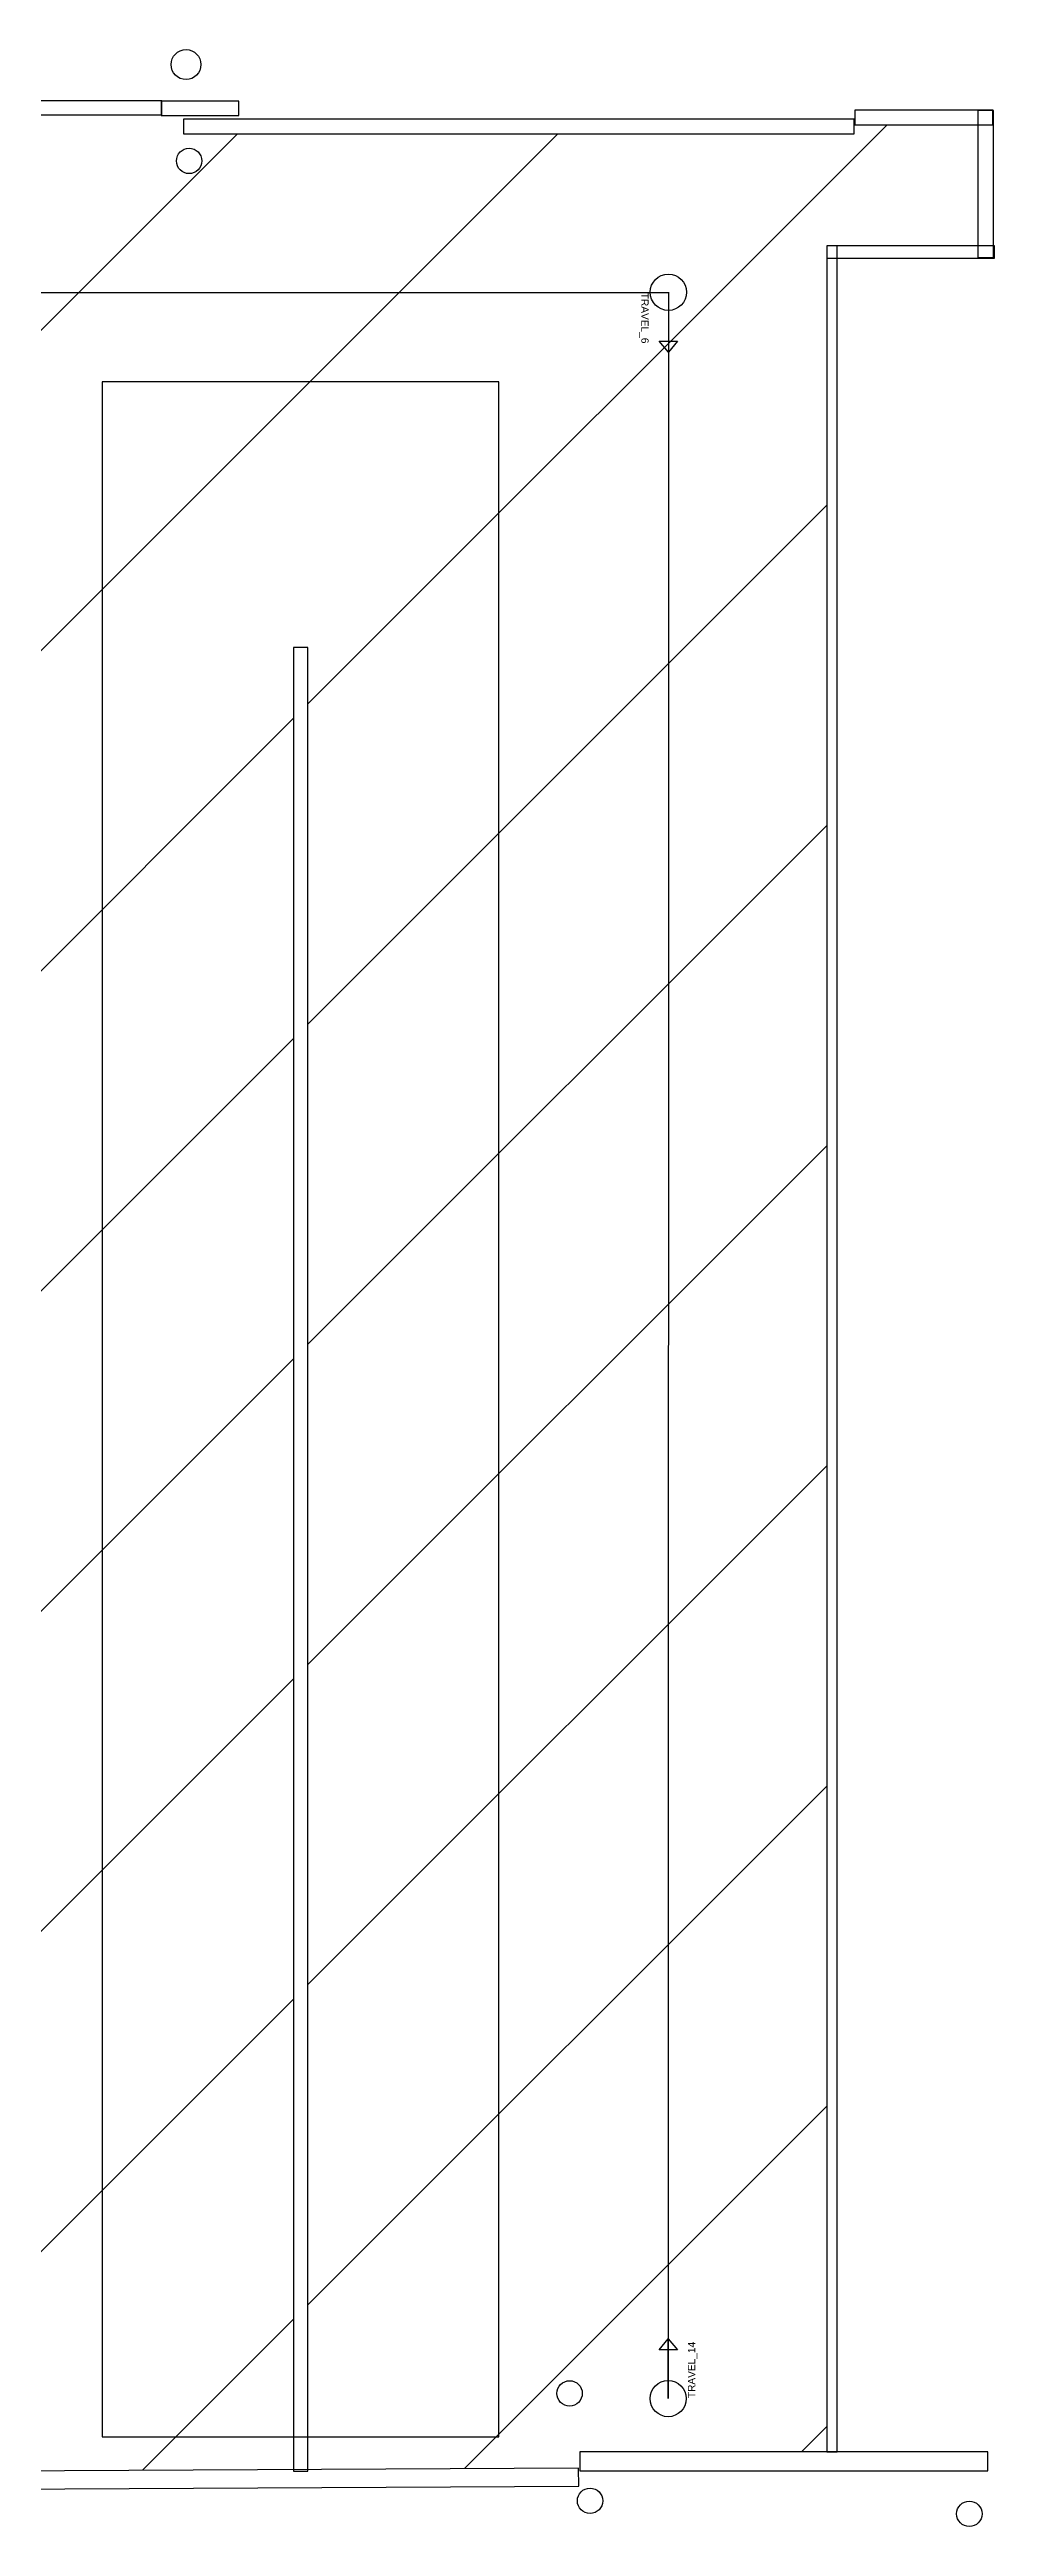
# Model space of a CAD drawing. Extents: x -32.5 to 51.3, y -31.4 to 49.5.
# Drawn here: x 18.93 to 24.14, y 4.99 to 18.66 of the extents above; entities that cross this region are included whole.
import ezdxf

# ---------------------------------------------------------------- set-up
doc = ezdxf.new("R2010")
doc.units = 0
doc.header["$MEASUREMENT"] = 0
doc.layers.get('0').update_dxf_attribs({"linetype": 'CONTINUOUS'})
doc.layers.add('[AREA]CLEANROOM', color=151, linetype='CONTINUOUS', true_color=0xacc1ff)
for name, color, linetype in [('[OBSTACLE]WALLS', 7, 'CONTINUOUS'), ('[ZONE]AVOID_ZONE', 2, 'CONTINUOUS'), ('[ZONE]EXCLUSION_ZONE', 1, 'CONTINUOUS'), ('BOLLARDS', 6, 'CONTINUOUS'), ('ROLLER_DOOR', 7, 'CONTINUOUS'), ('TRAVERSAL', 30, 'CONTINUOUS')]:
    doc.layers.add(name, color=color, linetype=linetype)
doc.layers.get('0').off()
doc.styles.get("Standard").update_dxf_attribs({"font": 'ARIAL.TTF'})

# ---------------------------------------------------------------- blocks, each defined once
blk = doc.blocks.new('Node')
blk.add_lwpolyline([(0, 0), (0.33, 0), (0.27, -0.051), (0.27, 0.05), (0.33, 0)])
blk.add_circle((0, 0), 0.1)
for tag, p in [('ID', (0.003, -0.149)), ('NAME', (0.003, -0.199))]:
    blk.add_attdef(tag, p, '', height=0.04)
blk = doc.blocks.new('Edge')
blk.add_lwpolyline([(0, 0), (1, 0)])
at = {"flags": 1}
blk.add_attdef('BEHAVIOR', (0.4769, 0), '', height=0.02, dxfattribs=at)

msp = doc.modelspace()

# ---------------------------------------------------------------- hatches: boundary and pattern name
at = {"layer": '[AREA]CLEANROOM', "linetype": 'ByBlock'}
h = msp.add_hatch(dxfattribs=at)
h.set_pattern_fill('ANSI31', color=256, scale=10, style=0)
h.paths.add_polyline_path([(7.251, 18.141), (7.251, 18.141), (4.175, 18.141), (4.175, 18.141), (4.175, 18.141), (4.175, 18.178), (4.175, 18.178), (4.175, 18.178), (1.816, 18.178), (1.816, 18.178), (1.816, 18.178), (1.8, 18.2), (1.8, 18.2), (1.8, 18.2), (-0.3, 18.2), (-0.3, 18.2), (-0.3, 18.2), (-0.3, 18.25), (-0.3, 18.25), (-0.3, 18.25), (-2.102, 18.25), (-2.102, 18.25), (-2.102, 18.25), (-2.102, 18.19), (-2.102, 18.19), (-2.102, 18.19), (-4.402, 18.19), (-4.402, 18.19), (-4.402, 18.19), (-4.402, 18.25), (-4.402, 18.25), (-4.402, 18.25), (-5.213, 18.25), (-5.213, 18.25), (-5.213, 18.25), (-5.213, 18.2), (-5.213, 18.2), (-5.213, 18.2), (-7.513, 18.2), (-7.513, 18.2), (-7.513, 18.2), (-7.515, 18.25), (-7.515, 18.25), (-7.515, 18.25), (-8.914, 18.25), (-8.914, 18.25), (-8.914, 18.25), (-8.914, 18.243), (-8.914, 18.243), (-8.914, 18.243), (-10.522, 18.243), (-10.522, 18.243), (-10.522, 18.243), (-10.522, 17.364), (-10.522, 17.364), (-10.522, 17.364), (-7.913, 17.364), (-7.913, 17.364), (-7.913, 17.364), (-7.913, 17.265), (-7.913, 17.265), (-7.913, 17.265), (-7.919, 17.265), (-7.919, 17.265), (-7.919, 17.265), (-7.919, 5.347), (-7.919, 5.347), (-7.919, 5.347), (-7.504, 5.346), (-6.703, 5.34), (-6.703, 15.323), (-6.623, 15.323), (-6.623, 5.339), (-2.793, 5.309), (-2.793, 15.28), (-2.713, 15.28), (-2.713, 5.308), (-1.509, 5.299), (-1.509, 5.299), (-1.509, 5.299), (-1.065, 5.299), (-1.065, 15.319), (-0.985, 15.319), (-0.985, 5.299), (0.435, 5.299), (0.435, 5.299), (0.435, 5.299), (0.435, 5.205), (0.435, 5.205), (0.435, 5.205), (6.872, 5.205), (6.872, 5.205), (6.872, 5.205), (6.888, 5.25), (6.888, 5.25), (6.888, 5.25), (8.011, 5.25), (8.011, 5.251), (8.011, 5.251), (8.011, 16.401), (8.011, 16.472), (8.011, 16.472), (8.062, 16.472), (8.062, 16.472), (9.2, 16.472), (9.2, 16.472), (9.2, 16.472), (9.2, 16.472), (9.2, 16.472), (9.2, 5.25), (10.149, 5.25), (10.149, 5.25), (10.149, 5.25), (10.149, 5.252), (10.149, 5.252), (10.149, 5.252), (20.276, 5.305), (20.276, 15.364), (20.356, 15.364), (20.356, 5.305), (21.849, 5.313), (21.849, 5.313), (21.849, 5.313), (21.857, 5.403), (21.857, 5.403), (21.857, 5.403), (23.22, 5.403), (23.22, 5.403), (23.22, 5.403), (23.22, 17.581), (23.22, 17.581), (23.22, 17.581), (23.276, 17.581), (23.276, 17.581), (24.053, 17.581), (24.053, 17.581), (24.053, 17.581), (24.053, 18.25), (24.053, 18.25), (24.053, 18.25), (23.374, 18.25), (23.374, 18.25), (23.374, 18.25), (23.371, 18.2), (23.371, 18.2), (23.371, 18.2), (19.67, 18.2), (19.67, 18.2), (19.67, 18.2), (19.67, 18.28), (19.67, 18.28), (19.67, 18.28), (19.545, 18.3), (19.545, 18.3), (19.545, 18.3), (17.3, 18.28), (17.3, 18.28), (17.3, 18.28), (17.3, 18.2), (17.3, 18.2), (17.3, 18.2), (14.05, 18.2), (14.05, 18.2), (14.05, 18.2), (14.05, 18.28), (14.05, 18.28), (14.05, 18.28), (13.3, 18.28), (13.3, 18.28), (13.3, 18.28), (13.3, 18.2), (13.3, 18.2), (13.3, 18.2), (10.05, 18.2), (10.05, 18.2), (7.251, 18.2), (7.251, 18.2), (7.251, 18.2)])
h.paths.add_polyline_path([(4.583, 5.212), (4.664, 5.212), (4.664, 15.28), (4.583, 15.28)], flags=16)
h.paths.add_polyline_path([(0.75, 5.212), (0.83, 5.212), (0.83, 15.28), (0.75, 15.28)], flags=16)
h.paths.add_polyline_path([(16.35, 5.294), (16.431, 5.294), (16.431, 15.362), (16.35, 15.362)], flags=16)
h.paths.add_polyline_path([(12.372, 5.267), (12.453, 5.267), (12.453, 15.334), (12.372, 15.334)], flags=16)
h.paths.add_polyline_path([(6.928, 12.907), (7.927, 12.907), (7.927, 13.994), (6.928, 13.994)], flags=16)
h.paths.add_polyline_path([(9.256, 12.877), (10.247, 12.877), (10.247, 13.949), (9.256, 13.949)], flags=16)

# ---------------------------------------------------------------- linework, layer by layer
at = {"layer": '[OBSTACLE]WALLS'}
for points in [[(18.546, 18.305), (19.55, 18.305), (19.55, 18.381), (18.546, 18.381)], [(19.545, 18.3), (19.974, 18.3), (19.974, 18.38), (19.545, 18.38)], [(23.374, 18.25), (24.135, 18.25), (24.135, 18.33), (23.374, 18.33)], [(24.053, 17.517), (24.14, 17.517), (24.14, 18.328), (24.053, 18.328)], [(23.22, 5.403), (23.276, 5.403), (23.276, 17.581), (23.22, 17.581)], [(23.22, 17.513), (24.145, 17.513), (24.145, 17.581), (23.22, 17.581)], [(21.857, 5.297), (24.109, 5.297), (24.109, 5.403), (21.857, 5.403)]]:
    msp.add_lwpolyline(points, close=True, dxfattribs=at)
at = {"layer": '[ZONE]AVOID_ZONE'}
msp.add_lwpolyline([(19.22, 5.485), (21.41, 5.485), (21.41, 16.831), (19.22, 16.831)], close=True, dxfattribs=at)
at = {"layer": '[ZONE]EXCLUSION_ZONE'}
msp.add_lwpolyline([(20.276, 5.296), (20.356, 5.296), (20.356, 15.364), (20.276, 15.364)], close=True, dxfattribs=at)
at = {"layer": 'BOLLARDS'}
for centre, radius in [((19.683, 18.582), 0.0825), ((19.7, 18.05), 0.07), ((21.8, 5.725), 0.07), ((21.913, 5.132), 0.07), ((24.006, 5.06), 0.07)]:
    msp.add_circle(centre, radius, dxfattribs=at)
at = {"layer": 'ROLLER_DOOR'}
for points in [[(19.67, 18.2), (23.371, 18.2), (23.371, 18.28), (19.67, 18.28)], [(10.15, 5.152), (21.85, 5.213), (21.849, 5.313), (10.149, 5.252)]]:
    msp.add_lwpolyline(points, close=True, dxfattribs=at)

# ---------------------------------------------------------------- block references
at = {"layer": 'TRAVERSAL', "linetype": 'ByBlock'}
for p, rotation, values in [((22.345, 17.325), 269.9969830230464, {'ID': 'TRAVEL_6'}), ((22.344, 5.696), 89.99343336761876, {'ID': 'TRAVEL_14'})]:
    msp.add_blockref('Node', p, dxfattribs=dict(at, rotation=rotation)).add_auto_attribs(values)
for p, xscale, yscale, zscale, rotation in [((18.387, 17.324), 3.95763868754073, 3.95763868754073, 3.95763868754073, 0.00507756271391), ((22.345, 17.325), 11.62875398237361, 11.62875398237361, 11.62875398237361, 269.9934333676188)]:
    msp.add_blockref('Edge', p, dxfattribs=dict(at, xscale=xscale, yscale=yscale, zscale=zscale, rotation=rotation))

doc.saveas('drawing.dxf')
